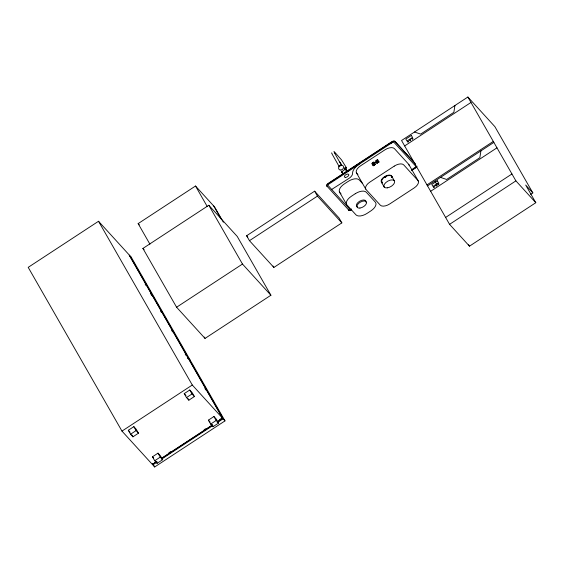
<?xml version="1.0" encoding="UTF-8"?>
<svg xmlns="http://www.w3.org/2000/svg" width="564" height="564" viewBox="0 0 564 564"><rect width="100%" height="100%" fill="white"/><g stroke="black" fill="none" stroke-linecap="round" stroke-linejoin="round"><path stroke-width="0.85" d="M339.493 166.704L339.704 166.161M391.769 176.849L391.747 177.3M454.922 105.517L453.865 112.321L420.645 134.091L414.505 132.011M480.909 150.898L479.851 157.694L446.632 179.465L440.491 177.385M375.61 162.615L375.152 162.721L375.553 162.46M381.793 181.876L381.849 182.32L382.11 181.953M345.154 169.278L341.763 171.752M339.704 166.154L340.557 165.597M217.5 421.646L222.625 418.291L128.846 254.54L98.517 221.271L28.2 267.357L121.979 431.107L152.308 464.369L156.7 461.493M149.918 244.17L138.145 223.612L195.511 186.021L214.651 207.023L223.372 222.251M142.925 248.435L208.807 205.261L237.24 236.443L270.91 295.24L205.028 338.414L176.595 307.232L142.925 248.435L144.109 249.739M246.63 235.745L314.62 191.182L339.027 217.951L341.854 222.886L273.864 267.442L249.457 240.673L246.63 235.745L247.793 237.021M415.661 164.173L395.04 141.557A2.658 1.382 -29.8 0 0 391.881 141.966L328.206 183.695A2.658 1.382 -29.8 0 0 326.944 186.183L326.831 185.986A2.658 1.382 -29.8 0 1 328.093 183.497L391.769 141.768A2.658 1.382 -29.8 0 1 394.927 141.36L413.193 161.389M390.45 143.46L392.022 142.699M411.438 169.834L415.097 167.438A1.332 0.691 -29.8 0 0 415.731 166.19L393.933 142.283A1.332 0.691 -29.8 0 0 392.354 142.488L328.685 184.216A1.332 0.691 -29.8 0 0 328.051 185.457L349.849 209.371A1.332 0.691 -29.8 0 0 351.428 209.166L351.316 208.969M532.846 192.902L494.889 126.66L467.88 97.029L401.547 140.499L449.571 224.345L469.474 246.179L535.8 202.709L525.69 185.048L532.846 192.902L530.632 194.347M249.457 240.673L317.447 196.117L341.854 222.886M359.021 164.061L359.134 164.258A11.971 6.218 -29.8 0 0 352.563 173.367A6.655 3.454 -29.8 0 1 348.919 178.428L331.724 189.419M371.838 163.433C372.522 162.665 371.634 164.984 373.213 165.767L373.629 165.499L372.254 163.158M372.663 162.89L373.185 162.735L374.461 164.956C372.889 165.929 371.591 159.591 374.045 165.224M373.911 162.072L375.293 164.406L374.87 164.674L373.495 162.347L373.911 162.072L373.601 162.46M375.575 160.987C376.259 160.218 375.37 162.538 376.949 163.32L377.365 163.045L375.991 160.712M377.781 162.777L376.407 160.437L376.815 160.169L378.197 162.502L377.676 162.658L378.197 162.502M377.231 159.894C377.915 159.126 377.027 161.452 378.613 162.235L379.029 161.96L377.647 159.626M372.769 163.003L373.185 162.735M376.928 160.282L376.407 160.437M373.939 165.111L374.461 164.956M404.656 145.928L470.982 102.458M176.595 307.232L242.478 264.051L270.91 295.24M411.798 170.159L415.464 167.762A2.658 1.382 -29.8 0 0 416.613 166.662M411.917 170.356L415.576 167.952A2.658 1.382 -29.8 0 0 417.015 166.176M426.969 184.886L493.296 141.416M427.533 185.873L493.867 142.403M430.642 191.302L496.969 147.831M445.616 217.443L511.943 173.973M121.979 431.107L192.296 385.022L222.625 418.291M128.303 430.283L133.844 426.652L136.213 429.253L138.469 433.194L132.935 436.825L130.566 434.224L128.303 430.283L130.08 432.228M184.224 393.63L189.758 390.006L192.134 392.6L194.39 396.548L188.855 400.179L186.487 397.578L184.224 393.63L186 395.583M449.571 224.345L515.898 180.875L535.8 202.709M130.566 434.224L136.1 430.6L138.469 433.194M186.487 397.578L192.021 393.947L194.39 396.548M152.47 456.791L158.012 453.16L160.38 455.761L162.636 459.709L157.102 463.333L154.733 460.739L152.47 456.791L153.655 458.088M208.391 420.145L213.932 416.514L216.301 419.115L218.557 423.056L213.023 426.687L210.654 424.086L208.391 420.145L210.168 422.091M154.733 460.739L160.268 457.108L162.636 459.709M210.654 424.086L216.188 420.462L218.557 423.056M168.777 452.899L170.984 451.454M204.119 429.74L205.592 428.774M219.579 419.609L221.786 418.157L222.265 418.678L217.105 422.055M161.833 458.13L212.367 425.009M156.736 461.62L153.055 464.038L152.583 463.516M161.889 458.243L212.691 424.953M157.18 462.015L152.781 464.891L154.677 466.971L224.994 420.885L191.097 361.7L189.201 359.62L223.097 418.805L224.994 420.885M161.572 459.131L212.847 425.531M217.972 422.168L223.097 418.805M384.881 177.145L385.741 176.645M385.008 177.371L385.868 176.87M384.923 177.117L385.783 176.899M382.075 182.475L381.722 182.094L382.018 182.461M375.356 162.961L375.589 162.502L375.173 162.77M333.937 151.448L334.565 152.026M379.029 161.96L378.613 162.235M377.365 163.045L376.949 163.32M375.293 164.406L374.877 164.681M373.629 165.499L373.213 165.767M357.936 174.586L356.751 173.289A7.981 4.145 -29.8 0 1 360.558 165.816L384.916 149.848A7.981 4.145 -29.8 0 1 394.405 148.614L408.618 164.209A7.981 4.145 -29.8 0 1 409.203 165.731M334.861 152.343L341.481 159.831L346.331 167.607A1.332 0.691 -29.8 0 1 345.238 169.087M362.652 183.645L359.275 179.937A9.313 4.836 -29.8 0 0 348.214 181.382L344.336 183.92A9.313 4.836 -29.8 0 0 339.902 192.641L341.023 193.875M326.831 185.986L348.742 210.097A2.658 1.382 -29.8 0 0 351.605 209.864M138.145 223.612L139.308 224.888M187.326 357.985L187.798 358.507M381.948 182.891L381.454 182.235C381.257 177.759 387.602 174.248 391.536 175.996L392.156 177.491M391.635 176.68L391.895 177.075M339.824 162.058L341.537 164.632M467.88 97.029L515.898 180.875M435.161 181.615L437.311 185.373M468.628 244.706L469.474 246.179M408.935 164.653L418.255 180.931M392.354 142.488L392.241 142.29A1.332 0.691 -29.8 0 1 393.164 141.931M391.494 175.82L394.25 180.628M376.815 160.169L378.091 162.39M373.079 162.615L374.355 164.836M381.532 182.348L384.281 187.163M356.441 172.845L365.761 189.123M341.488 165.294L334.283 152.541M339.535 192.12L346.592 204.45M348.742 210.097L348.63 209.9A2.658 1.382 -29.8 0 0 348.771 210.019M314.62 191.182L317.447 196.117M273.054 266.039L273.864 267.442M213.707 205.98L221.116 218.924M208.807 205.261L242.478 264.051M195.511 186.021L207.277 206.579M204.238 337.039L205.028 338.414M145.152 284.03L146.02 285.553M150.369 293.153L151.681 295.43M160.38 310.63L161.255 312.153M171.696 330.391L172.57 331.907M185.189 353.945L186.057 355.468M204.943 388.448L205.811 389.957M221.398 417.17L222.265 418.678M213.932 416.514L216.188 420.462M98.517 221.271L192.296 385.022M211.895 424.713L213.023 426.687M189.758 390.006L192.021 393.947M187.72 398.205L188.855 400.179M158.012 453.16L160.268 457.108M155.974 461.359L157.102 463.333M133.844 426.652L136.1 430.6M153.373 464.694L154.677 466.971M131.807 434.851L132.935 436.825M332.069 153.993L339.274 166.747A1.332 0.691 -29.8 0 1 340.127 165.372A1.332 0.691 -29.8 0 1 341.58 165.548M334.466 152.957L334.283 152.35M331.893 153.577L331.674 152.858M346.056 170.328L346.084 170.899M350.554 210.076A2.658 1.382 -29.8 0 1 348.947 210.118M382.251 182.849A5.985 3.109 -29.8 0 1 385.05 176.342A5.985 3.109 -29.8 0 1 391.895 177.427M357.364 206.896A5.323 2.764 -29.8 0 1 359.853 201.115A5.323 2.764 -29.8 0 1 365.937 202.081M346.113 169.701A2.369 2.009 -42.4 0 1 346.345 170.469M342.708 172.859A2.369 2.009 -42.4 0 1 342.172 172.288M344.823 168.84A2.369 2.009 -42.4 0 1 345.224 168.946M345.577 169.13A2.369 2.009 -42.4 0 1 345.88 169.383M345.323 169.059A2.369 2.009 -42.4 0 1 346.451 170.589M342.51 172.718A2.369 2.009 -42.4 0 1 342.277 172.401M345.013 168.685A2.658 2.256 -42.4 0 1 346.712 170.998M342.63 173.204A2.658 2.256 -42.4 0 1 341.77 171.696M344.907 168.573A2.658 2.256 -42.4 0 1 346.507 171.364M342.531 173.092A2.658 2.256 -42.4 0 1 341.664 171.583M347.276 170.793A2.658 2.256 -42.4 0 1 348.009 171.287M344.364 168.128A1.332 0.691 -29.8 0 1 346.331 167.607M407.483 141.557C408.202 143.792 409.33 139.71 407.483 141.557M409.697 140.105C410.416 142.339 411.544 138.258 409.697 140.105M411.91 138.659C412.629 140.887 413.757 136.805 411.91 138.659M433.469 186.931C434.188 189.166 435.316 185.084 433.469 186.931M435.683 185.486C436.402 187.713 437.53 183.631 435.683 185.486M437.897 184.033C438.616 186.261 439.744 182.179 437.897 184.033M411.36 135.423L405.826 139.054L406.954 141.028L412.488 137.397L411.36 135.423M394.236 166.126L369.878 182.094A7.981 4.145 -29.8 0 0 366.078 189.567L380.291 205.162A7.981 4.145 -29.8 0 0 389.78 203.921L414.138 187.96A7.981 4.145 -29.8 0 0 417.938 180.487L403.725 164.892A7.981 4.145 -29.8 0 0 394.236 166.126M355.271 193.713L351.393 196.251A9.313 4.836 -29.8 0 0 346.966 204.972L355.969 214.842A9.313 4.836 -29.8 0 0 367.037 213.403L370.908 210.865A9.313 4.836 -29.8 0 0 375.342 202.145L366.339 192.268A9.313 4.836 -29.8 0 0 355.271 193.713M437.347 180.804L431.812 184.428L432.94 186.402L438.475 182.771L437.347 180.804M131.215 257.142L129.318 255.062L188.637 358.633L190.533 360.713L131.215 257.142M359.924 208.067A5.323 2.764 -29.8 0 0 366.487 202.279A5.323 2.764 -29.8 0 0 358.739 203.287A5.323 2.764 -29.8 0 0 359.924 208.067M387.249 187.861A5.985 3.109 -29.8 0 0 394.631 181.347A5.985 3.109 -29.8 0 0 385.917 182.482A5.985 3.109 -29.8 0 0 387.249 187.861M345.683 177.378A2.46 1.276 -29.8 0 0 348.82 174.748A2.46 1.276 -29.8 0 0 345.295 175.094A2.46 1.276 -29.8 0 0 345.683 177.378M340.931 170.053A2.658 2.256 -42.4 0 0 343.279 166.161A2.658 2.256 -42.4 0 0 338.978 166.634A2.658 2.256 -42.4 0 0 340.931 170.053"/></g></svg>
